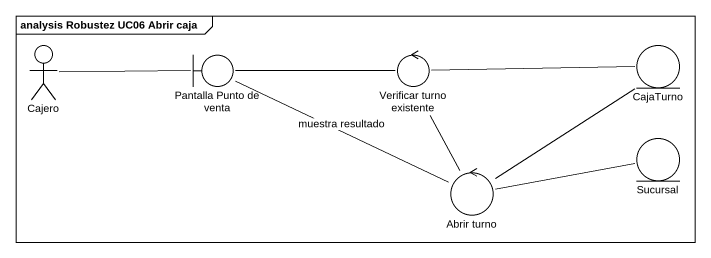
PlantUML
@startuml
mainframe analysis Robustez UC06 Abrir caja
actor Cajero
boundary "Pantalla Punto de venta" as Pantalla_Punto_de_venta
control "Verificar turno existente" as Verificar_turno_existente
entity CajaTurno
entity Sucursal
control "Abrir turno" as Abrir_turno
Cajero -right- Pantalla_Punto_de_venta
Pantalla_Punto_de_venta -right- Verificar_turno_existente
Verificar_turno_existente -right- CajaTurno
Verificar_turno_existente -- Abrir_turno
Abrir_turno -left- Pantalla_Punto_de_venta : muestra resultado
Abrir_turno -up- CajaTurno
Abrir_turno -right- Sucursal
@enduml
